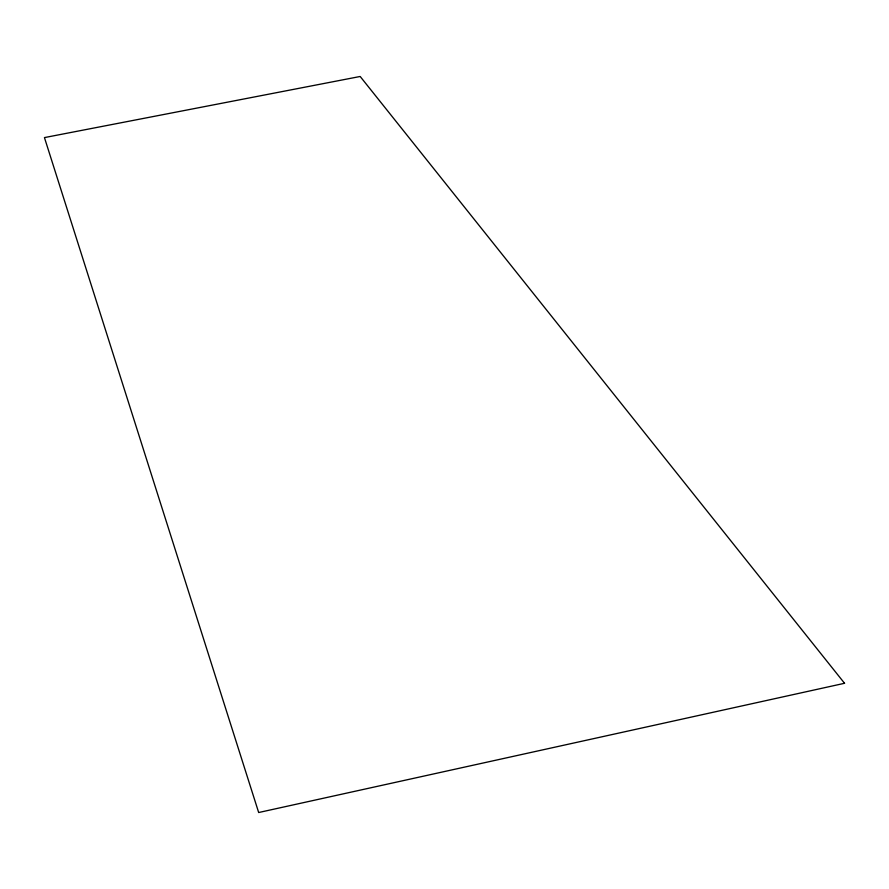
<?xml version="1.0" encoding="UTF-8"?>
<svg xmlns="http://www.w3.org/2000/svg" width="889" height="889" viewBox="0 0 889 889"><rect width="100%" height="100%" fill="white"/><g stroke="black" fill="none" stroke-linecap="round" stroke-linejoin="round"><path stroke-width="1.33" d="M844.55 683.285L258.677 812.524L44.45 137.595L360.178 76.476L844.55 683.285"/></g></svg>
